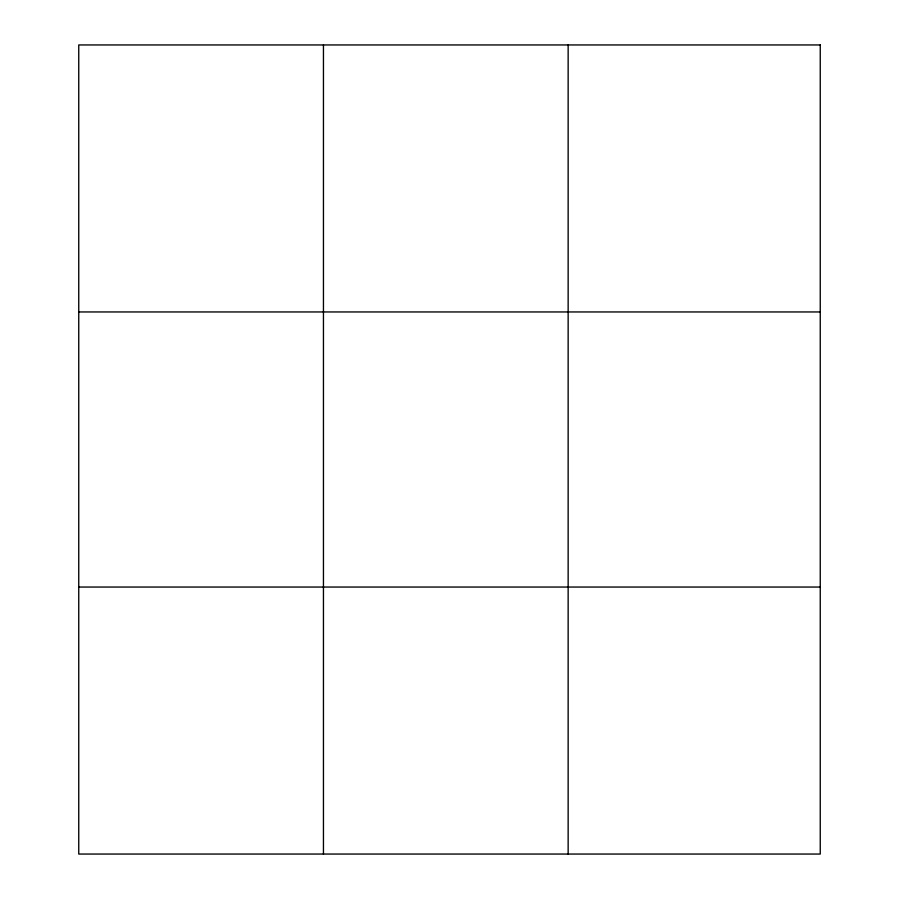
<?xml version="1.0" encoding="UTF-8"?>
<svg xmlns="http://www.w3.org/2000/svg" width="899" height="899" viewBox="0 0 899 899"><rect width="100%" height="100%" fill="white"/><g stroke="black" fill="none" stroke-linecap="round" stroke-linejoin="round"><path stroke-width="1.35" d="M323.449 44.95L323.449 854.05M568.146 44.95L568.146 854.05M78.752 311.953L820.248 311.953M78.752 587.047L820.248 587.047M820.248 44.95L820.248 854.05L78.752 854.05L78.752 44.95L820.248 44.95"/></g></svg>
